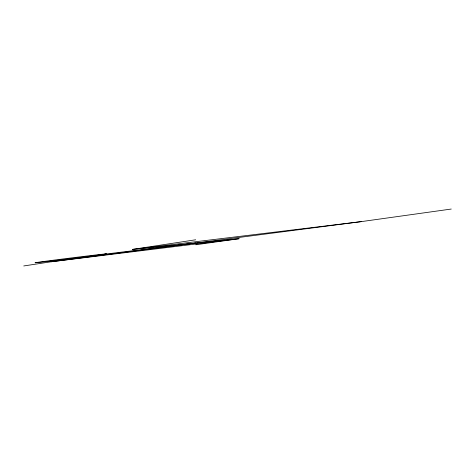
<?xml version="1.0" encoding="UTF-8"?>
<svg xmlns="http://www.w3.org/2000/svg" width="475" height="475" viewBox="0 0 475 475"><rect width="100%" height="100%" fill="white"/><g stroke="black" fill="none" stroke-linecap="round" stroke-linejoin="round"><path stroke-width="0.71" d="M23.75 265.952L51.324 261.755L361.148 221.641L451.25 209.047M195.759 244.768L239.044 238.717L132.442 249.411L195.67 239.786M104.435 254.214L195.73 243.058M51.324 261.755L239.044 238.717M132.442 249.411L361.148 221.641M51.175 261.042A35.851 0.327 -7.1 0 0 106.513 253.864A35.851 0.327 -7.1 0 0 55.385 259.944A35.851 0.327 -7.1 0 0 51.175 261.042"/></g></svg>
